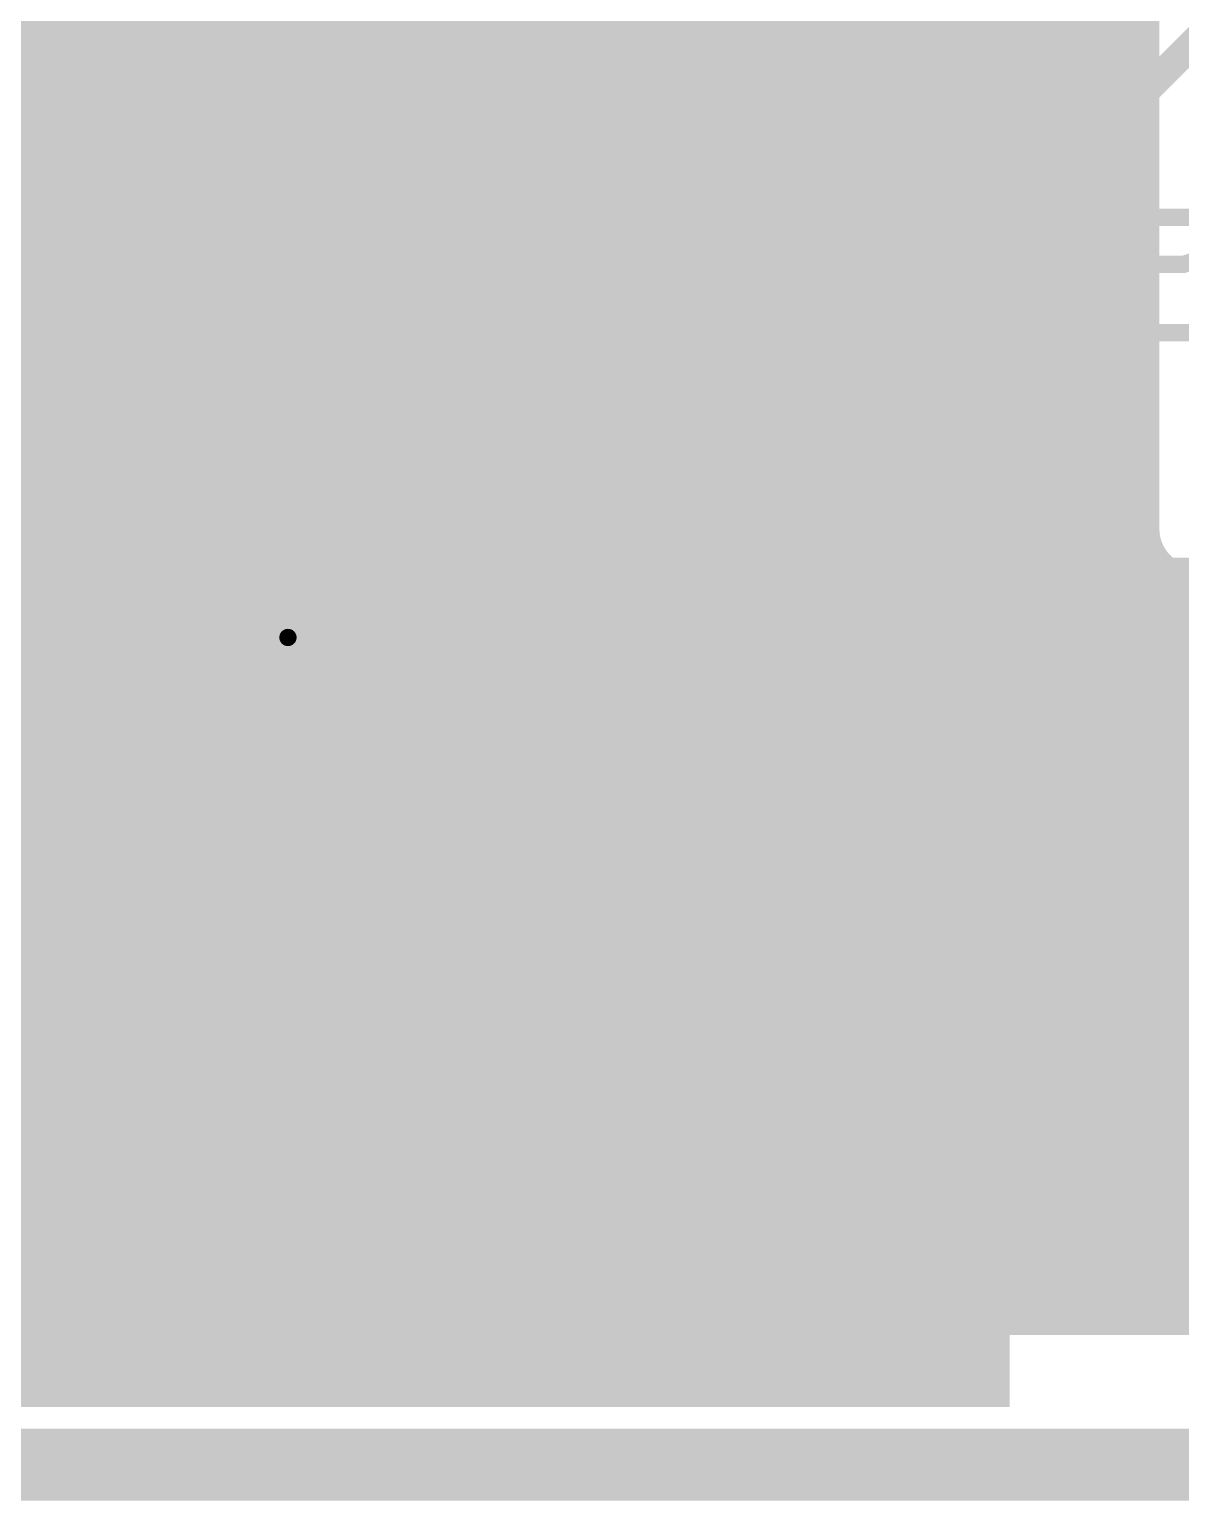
# Model space of a CAD drawing. Extents: x -5 to 112, y -62 to 71.
# Drawn here: x 10.53 to 20.68, y -5.4 to 7.58 of the extents above; entities that cross this region are included whole.
import ezdxf

# ---------------------------------------------------------------- set-up
doc = ezdxf.new("R2010")
doc.units = 0
doc.header["$MEASUREMENT"] = 0
doc.layers.get('0').update_dxf_attribs({"linetype": 'CONTINUOUS'})
for name, color, linetype in [('25-336-0_BOT', 7, 'CONTINUOUS'), ('25-336-0_DRD', 7, 'CONTINUOUS'), ('25-336-0_DRL', 2, 'CONTINUOUS'), ('25-336-0_IN1', 4, 'CONTINUOUS'), ('25-336-0_IN2', 3, 'CONTINUOUS'), ('25-336-0_SMB', 5, 'CONTINUOUS'), ('25-336-0_SMT', 10, 'CONTINUOUS'), ('25-336-0_SST', 9, 'CONTINUOUS'), ('25-336-0_TOP', 12, 'CONTINUOUS'), ('THRUHOLE_TAP', 8, 'CONTINUOUS')]:
    doc.layers.add(name, color=color, linetype=linetype)

# ---------------------------------------------------------------- blocks, each defined once
blk = doc.blocks.new('ROUND_44')
at = {"const_width": 2.49936}
blk.add_lwpolyline([(-1.24968, 0, 1), (1.24968, 0, 1)], format="xyb", close=True, dxfattribs=at)
blk = doc.blocks.new('ROUND_78')
at = {"const_width": 1.35001}
blk.add_lwpolyline([(-0.675004, 0, 1), (0.675004, 0, 1)], format="xyb", close=True, dxfattribs=at)
blk = doc.blocks.new('ROUND_66')
at = {"const_width": 0.0762}
blk.add_lwpolyline([(-0.0381, 0, 1), (0.0381, 0, 1)], format="xyb", close=True, dxfattribs=at)

msp = doc.modelspace()

# ---------------------------------------------------------------- linework, layer by layer
at = {"layer": '25-336-0_DRD'}
for points, const_width in [([(-5.08, 7.62), (-5.08, 71.12), (111.76, 71.12), (111.76, -5.08), (-5.08, -5.08), (-5.08, 7.62)], 0.635), ([(22.86, 9.525), (20.32, 6.985)], 0.254), ([(13.71346, 2.54), (13.33246, 2.159)], 0.254), ([(14.22146, 2.54), (13.71346, 2.54)], 0.254), ([(14.60246, 2.159), (14.22146, 2.54)], 0.254), ([(13.71346, 2.286), (13.71346, 2.159)], 0.254), ([(13.84046, 2.286), (13.71346, 2.286)], 0.254), ([(13.84046, 2.159), (13.84046, 2.286)], 0.254), ([(14.09446, 2.286), (14.09446, 2.159)], 0.254), ([(14.22146, 2.286), (14.09446, 2.286)], 0.254), ([(14.22146, 2.159), (14.22146, 2.286)], 0.254), ([(13.33246, 2.159), (13.33246, 1.651)], 0.254), ([(13.71346, 2.159), (13.84046, 2.159)], 0.254), ([(14.09446, 2.159), (14.22146, 2.159)], 0.254), ([(14.60246, 1.651), (14.60246, 2.159)], 0.254), ([(13.84046, 1.524), (13.58646, 1.778)], 0.254), ([(14.34846, 1.778), (14.09446, 1.524)], 0.254), ([(13.33246, 1.651), (13.71346, 1.27)], 0.254), ([(14.22146, 1.27), (14.60246, 1.651)], 0.254), ([(14.09446, 1.524), (13.84046, 1.524)], 0.254), ([(13.71346, 1.27), (14.22146, 1.27)], 0.254)]:
    msp.add_lwpolyline(points, dxfattribs=dict(at, const_width=const_width))
at = {"layer": '25-336-0_DRL', "const_width": 0.635}
msp.add_lwpolyline([(-5.08, 7.62), (-5.08, 71.12), (111.76, 71.12), (111.76, -5.08), (-5.08, -5.08), (-5.08, 7.62)], dxfattribs=at)
at = {"layer": '25-336-0_IN1', "const_width": 0.254}
for points in [[(12.7254, 15.367), (12.7254, 4.44754)], [(12.954, 15.367), (12.954, 4.5466)], [(13.1826, 15.367), (13.1826, 4.6228)], [(13.4112, 15.367), (13.4112, 4.67868)], [(13.6398, 15.367), (13.6398, 4.71424)], [(13.8684, 15.367), (13.8684, 4.73202)], [(14.097, 15.367), (14.097, 4.73202)], [(14.3256, 15.367), (14.3256, 4.7117)], [(14.5542, 15.367), (14.5542, 4.6736)], [(14.7828, 15.367), (14.7828, 4.61264)], [(15.0114, 15.367), (15.0114, 4.5339)], [(15.24, 15.367), (15.24, 4.4323)], [(15.4686, 15.367), (15.4686, 4.30276)], [(15.6972, 15.367), (15.6972, 4.14274)], [(15.9258, 15.367), (15.9258, 3.94716)], [(16.1544, 15.367), (16.1544, 3.69824)], [(16.383, 15.367), (16.383, 3.37566)], [(16.6116, 15.367), (16.6116, 2.91084)], [(16.8402, 15.367), (16.8402, -3.81)], [(17.0688, 15.367), (17.0688, -3.81)], [(17.2974, 15.367), (17.2974, -3.81)], [(17.526, 15.367), (17.526, -3.81)], [(17.7546, 15.367), (17.7546, -3.81)], [(17.9832, 15.367), (17.9832, -3.81)], [(18.2118, 15.367), (18.2118, -3.81)], [(18.4404, 15.367), (18.4404, -3.81)], [(18.669, 15.367), (18.669, -3.81)], [(18.8976, 15.367), (18.8976, -3.81)], [(19.1262, 15.367), (19.1262, -3.81)], [(19.3548, 15.367), (19.3548, -3.81)], [(19.5834, 15.367), (19.5834, -3.81)], [(19.812, 15.367), (19.812, -3.81)], [(20.0406, 15.367), (20.0406, -3.81)], [(20.2692, 15.367), (20.2692, -3.81)], [(12.4968, 15.1638), (12.4968, 4.32308)], [(12.2682, 14.9352), (12.2682, 4.16814)], [(12.0396, 14.7066), (12.0396, 3.97764)], [(11.811, 14.478), (11.811, 3.73634)], [(11.5824, 14.2494), (11.5824, 3.429)], [(11.3538, 14.0208), (11.3538, 2.98958)], [(11.1252, 13.7922), (11.1252, -3.81)], [(10.8966, 13.5636), (10.8966, -3.81)], [(20.3708, 10.414), (20.3708, 3.556)], [(10.668, 9.398), (10.668, -3.81)], [(20.3708, 7.62), (10.668, 7.62)], [(20.3708, 7.3914), (10.668, 7.3914)], [(20.3708, 7.1628), (10.668, 7.1628)], [(20.3708, 6.9342), (10.668, 6.9342)], [(20.3708, 6.7056), (10.668, 6.7056)], [(20.3708, 6.477), (10.668, 6.477)], [(20.3708, 6.2484), (10.668, 6.2484)], [(20.3708, 6.0198), (10.668, 6.0198)], [(20.3708, 5.7912), (10.668, 5.7912)], [(20.3708, 5.5626), (10.668, 5.5626)], [(20.3708, 5.334), (10.668, 5.334)], [(20.3708, 5.1054), (10.668, 5.1054)], [(20.3708, 4.8768), (10.668, 4.8768)], [(13.2715, 4.6482), (10.668, 4.6482)], [(20.3708, 4.6482), (14.66088, 4.6482)], [(12.66952, 4.4196), (10.668, 4.4196)], [(20.3708, 4.4196), (15.26286, 4.4196)], [(12.29868, 4.191), (10.668, 4.191)], [(20.3708, 4.191), (15.6337, 4.191)], [(12.02436, 3.9624), (10.668, 3.9624)], [(20.3708, 3.9624), (15.90802, 3.9624)], [(11.80592, 3.7338), (10.668, 3.7338)], [(20.3708, 3.7338), (16.12646, 3.7338)], [(20.3708, 3.556), (20.3708, 3.175)], [(11.6332, 3.5052), (10.668, 3.5052)], [(20.3708, 3.5052), (16.29918, 3.5052)], [(11.49096, 3.2766), (10.668, 3.2766)], [(20.3708, 3.2766), (16.44142, 3.2766)], [(11.37666, 3.048), (10.668, 3.048)], [(20.38858, 3.048), (16.55572, 3.048)], [(11.28776, 2.8194), (10.668, 2.8194)], [(20.54098, 2.8194), (16.64462, 2.8194)], [(20.4978, 2.8575), (20.4978, -3.81)], [(20.7264, 2.72796), (20.7264, -3.81)], [(11.22172, 2.5908), (10.668, 2.5908)], [(36.63442, 2.5908), (16.71066, 2.5908)], [(11.17346, 2.3622), (10.668, 2.3622)], [(36.58616, 2.3622), (16.75892, 2.3622)], [(11.14552, 2.1336), (10.668, 2.1336)], [(36.55822, 2.1336), (16.78686, 2.1336)], [(11.1379, 1.905), (10.668, 1.905)], [(36.5506, 1.905), (16.79702, 1.905)], [(11.14552, 1.6764), (10.668, 1.6764)], [(36.55822, 1.6764), (16.78686, 1.6764)], [(11.17346, 1.4478), (10.668, 1.4478)], [(36.58616, 1.4478), (16.75892, 1.4478)], [(11.22172, 1.2192), (10.668, 1.2192)], [(36.63442, 1.2192), (16.71066, 1.2192)], [(11.28776, 0.9906), (10.668, 0.9906)], [(36.70046, 0.9906), (16.64462, 0.9906)], [(11.3538, 0.81788), (11.3538, -3.81)], [(16.6116, 0.89916), (16.6116, -3.81)], [(11.37666, 0.762), (10.668, 0.762)], [(36.78936, 0.762), (16.55572, 0.762)], [(11.49096, 0.5334), (10.668, 0.5334)], [(36.90366, 0.5334), (16.44142, 0.5334)], [(16.383, 0.4318), (16.383, -3.81)], [(11.6332, 0.3048), (10.668, 0.3048)], [(11.5824, 0.381), (11.5824, -3.81)], [(37.0459, 0.3048), (16.29918, 0.3048)], [(11.80592, 0.0762), (10.668, 0.0762)], [(11.811, 0.07112), (11.811, -3.81)], [(37.21862, 0.0762), (16.12646, 0.0762)], [(16.1544, 0.10922), (16.1544, -3.81)], [(12.02436, -0.1524), (10.668, -0.1524)], [(12.0396, -0.16764), (12.0396, -3.81)], [(37.43706, -0.1524), (15.90802, -0.1524)], [(15.9258, -0.13716), (15.9258, -3.81)], [(12.29868, -0.381), (10.668, -0.381)], [(12.2682, -0.35814), (12.2682, -3.81)], [(37.71138, -0.381), (15.6337, -0.381)], [(15.6972, -0.33274), (15.6972, -3.81)], [(12.4968, -0.51308), (12.4968, -3.81)], [(15.4686, -0.49276), (15.4686, -3.81)], [(12.66952, -0.6096), (10.668, -0.6096)], [(12.7254, -0.63754), (12.7254, -3.81)], [(15.24, -0.6223), (15.24, -3.81)], [(38.08222, -0.6096), (15.26286, -0.6096)], [(12.954, -0.7366), (12.954, -3.81)], [(15.0114, -0.7239), (15.0114, -3.81)], [(13.2715, -0.8382), (10.668, -0.8382)], [(13.1826, -0.8128), (13.1826, -3.81)], [(13.4112, -0.86868), (13.4112, -3.81)], [(13.6398, -0.90424), (13.6398, -3.81)], [(14.3256, -0.9017), (14.3256, -3.81)], [(14.5542, -0.8636), (14.5542, -3.81)], [(38.6842, -0.8382), (14.66088, -0.8382)], [(14.7828, -0.80264), (14.7828, -3.81)], [(13.8684, -0.92202), (13.8684, -3.81)], [(14.097, -0.92202), (14.097, -3.81)], [(46.5201, -1.0668), (10.668, -1.0668)], [(56.44642, -1.2954), (10.668, -1.2954)], [(56.14416, -1.524), (10.668, -1.524)], [(55.9562, -1.7526), (10.668, -1.7526)], [(55.83428, -1.9812), (10.668, -1.9812)], [(55.75808, -2.2098), (10.668, -2.2098)], [(55.72252, -2.4384), (10.668, -2.4384)], [(55.72506, -2.667), (10.668, -2.667)], [(55.7657, -2.8956), (10.668, -2.8956)], [(55.84444, -3.1242), (10.668, -3.1242)], [(55.97398, -3.3528), (10.668, -3.3528)], [(56.16956, -3.5814), (10.668, -3.5814)], [(56.49214, -3.81), (10.668, -3.81)]]:
    msp.add_lwpolyline(points, dxfattribs=at)
for points in [[(13.96746, 4.73456, 0.4142136), (11.1379, 1.905)], [(16.79702, 1.905, 0.4142136), (13.96746, 4.73456)], [(20.3708, 3.175, 0.4142136), (20.828, 2.7178)], [(11.1379, 1.905, 0.4142136), (13.96746, -0.92456)], [(13.96746, -0.92456, 0.4142136), (16.79702, 1.905)]]:
    msp.add_lwpolyline(points, format="xyb", dxfattribs=at)
at = {"layer": '25-336-0_IN2', "const_width": 0.254}
for points in [[(12.7254, 15.367), (12.7254, 4.44754)], [(12.954, 15.367), (12.954, 4.5466)], [(13.1826, 15.367), (13.1826, 4.6228)], [(13.4112, 15.367), (13.4112, 4.67868)], [(13.6398, 15.367), (13.6398, 4.71424)], [(13.8684, 15.367), (13.8684, 4.73202)], [(14.097, 15.367), (14.097, 4.73202)], [(14.3256, 15.367), (14.3256, 4.7117)], [(14.5542, 15.367), (14.5542, 4.6736)], [(14.7828, 15.367), (14.7828, 4.61264)], [(15.0114, 15.367), (15.0114, 4.5339)], [(15.24, 15.367), (15.24, 4.4323)], [(15.4686, 15.367), (15.4686, 4.30276)], [(15.6972, 15.367), (15.6972, 4.14274)], [(15.9258, 15.367), (15.9258, 3.94716)], [(16.1544, 15.367), (16.1544, 3.69824)], [(16.383, 15.367), (16.383, 3.37566)], [(16.6116, 15.367), (16.6116, 2.91084)], [(16.8402, 15.367), (16.8402, -3.81)], [(17.0688, 15.367), (17.0688, -3.81)], [(17.2974, 15.367), (17.2974, -3.81)], [(17.526, 15.367), (17.526, -3.81)], [(17.7546, 15.367), (17.7546, -3.81)], [(17.9832, 15.367), (17.9832, -3.81)], [(18.2118, 15.367), (18.2118, -3.81)], [(18.4404, 15.367), (18.4404, -3.81)], [(18.669, 15.367), (18.669, -3.81)], [(18.8976, 15.367), (18.8976, -3.81)], [(19.1262, 15.367), (19.1262, -3.81)], [(19.3548, 15.367), (19.3548, -3.81)], [(19.5834, 15.367), (19.5834, -3.81)], [(19.812, 15.367), (19.812, -3.81)], [(20.0406, 15.367), (20.0406, -3.81)], [(20.2692, 15.367), (20.2692, -3.81)], [(12.4968, 15.1638), (12.4968, 4.32308)], [(12.2682, 14.9352), (12.2682, 4.16814)], [(12.0396, 14.7066), (12.0396, 3.97764)], [(11.811, 14.478), (11.811, 3.73634)], [(11.5824, 14.2494), (11.5824, 3.429)], [(11.3538, 14.0208), (11.3538, 2.98958)], [(11.1252, 13.7922), (11.1252, -3.81)], [(10.8966, 13.5636), (10.8966, -3.81)], [(20.3708, 10.541), (20.3708, 3.556)], [(10.668, 9.144), (10.668, -3.81)], [(20.3708, 7.62), (10.668, 7.62)], [(20.3708, 7.3914), (10.668, 7.3914)], [(20.3708, 7.1628), (10.668, 7.1628)], [(20.3708, 6.9342), (10.668, 6.9342)], [(20.3708, 6.7056), (10.668, 6.7056)], [(20.3708, 6.477), (10.668, 6.477)], [(20.3708, 6.2484), (10.668, 6.2484)], [(20.3708, 6.0198), (10.668, 6.0198)], [(20.3708, 5.7912), (10.668, 5.7912)], [(20.3708, 5.5626), (10.668, 5.5626)], [(20.3708, 5.334), (10.668, 5.334)], [(20.3708, 5.1054), (10.668, 5.1054)], [(20.3708, 4.8768), (10.668, 4.8768)], [(13.2715, 4.6482), (10.668, 4.6482)], [(20.3708, 4.6482), (14.66088, 4.6482)], [(12.66952, 4.4196), (10.668, 4.4196)], [(20.3708, 4.4196), (15.26286, 4.4196)], [(12.29868, 4.191), (10.668, 4.191)], [(20.3708, 4.191), (15.6337, 4.191)], [(12.02436, 3.9624), (10.668, 3.9624)], [(20.3708, 3.9624), (15.90802, 3.9624)], [(11.80592, 3.7338), (10.668, 3.7338)], [(20.3708, 3.7338), (16.12646, 3.7338)], [(20.3708, 3.556), (20.3708, 3.175)], [(11.6332, 3.5052), (10.668, 3.5052)], [(20.3708, 3.5052), (16.29918, 3.5052)], [(11.49096, 3.2766), (10.668, 3.2766)], [(20.3708, 3.2766), (16.44142, 3.2766)], [(11.37666, 3.048), (10.668, 3.048)], [(20.38858, 3.048), (16.55572, 3.048)], [(11.28776, 2.8194), (10.668, 2.8194)], [(20.54098, 2.8194), (16.64462, 2.8194)], [(20.4978, 2.8575), (20.4978, -3.81)], [(20.7264, 2.72796), (20.7264, -3.81)], [(11.22172, 2.5908), (10.668, 2.5908)], [(36.63442, 2.5908), (16.71066, 2.5908)], [(11.17346, 2.3622), (10.668, 2.3622)], [(36.58616, 2.3622), (16.75892, 2.3622)], [(11.14552, 2.1336), (10.668, 2.1336)], [(36.55822, 2.1336), (16.78686, 2.1336)], [(11.1379, 1.905), (10.668, 1.905)], [(36.5506, 1.905), (16.79702, 1.905)], [(11.14552, 1.6764), (10.668, 1.6764)], [(36.55822, 1.6764), (16.78686, 1.6764)], [(11.17346, 1.4478), (10.668, 1.4478)], [(36.58616, 1.4478), (16.75892, 1.4478)], [(11.22172, 1.2192), (10.668, 1.2192)], [(36.63442, 1.2192), (16.71066, 1.2192)], [(11.28776, 0.9906), (10.668, 0.9906)], [(36.70046, 0.9906), (16.64462, 0.9906)], [(11.3538, 0.81788), (11.3538, -3.81)], [(16.6116, 0.89916), (16.6116, -3.81)], [(11.37666, 0.762), (10.668, 0.762)], [(36.78936, 0.762), (16.55572, 0.762)], [(11.49096, 0.5334), (10.668, 0.5334)], [(36.90366, 0.5334), (16.44142, 0.5334)], [(16.383, 0.4318), (16.383, -3.81)], [(11.6332, 0.3048), (10.668, 0.3048)], [(11.5824, 0.381), (11.5824, -3.81)], [(37.0459, 0.3048), (16.29918, 0.3048)], [(11.80592, 0.0762), (10.668, 0.0762)], [(11.811, 0.07112), (11.811, -3.81)], [(37.21862, 0.0762), (16.12646, 0.0762)], [(16.1544, 0.10922), (16.1544, -3.81)], [(12.02436, -0.1524), (10.668, -0.1524)], [(12.0396, -0.16764), (12.0396, -3.81)], [(37.43706, -0.1524), (15.90802, -0.1524)], [(15.9258, -0.13716), (15.9258, -3.81)], [(12.29868, -0.381), (10.668, -0.381)], [(12.2682, -0.35814), (12.2682, -3.81)], [(37.71138, -0.381), (15.6337, -0.381)], [(15.6972, -0.33274), (15.6972, -3.81)], [(12.4968, -0.51308), (12.4968, -3.81)], [(15.4686, -0.49276), (15.4686, -3.81)], [(12.66952, -0.6096), (10.668, -0.6096)], [(12.7254, -0.63754), (12.7254, -3.81)], [(15.24, -0.6223), (15.24, -3.81)], [(38.08222, -0.6096), (15.26286, -0.6096)], [(12.954, -0.7366), (12.954, -3.81)], [(15.0114, -0.7239), (15.0114, -3.81)], [(13.2715, -0.8382), (10.668, -0.8382)], [(13.1826, -0.8128), (13.1826, -3.81)], [(13.4112, -0.86868), (13.4112, -3.81)], [(13.6398, -0.90424), (13.6398, -3.81)], [(14.3256, -0.9017), (14.3256, -3.81)], [(14.5542, -0.8636), (14.5542, -3.81)], [(38.6842, -0.8382), (14.66088, -0.8382)], [(14.7828, -0.80264), (14.7828, -3.81)], [(13.8684, -0.92202), (13.8684, -3.81)], [(14.097, -0.92202), (14.097, -3.81)], [(46.5201, -1.0668), (10.668, -1.0668)], [(56.44642, -1.2954), (10.668, -1.2954)], [(56.14416, -1.524), (10.668, -1.524)], [(55.9562, -1.7526), (10.668, -1.7526)], [(55.83428, -1.9812), (10.668, -1.9812)], [(55.75808, -2.2098), (10.668, -2.2098)], [(55.72252, -2.4384), (10.668, -2.4384)], [(55.72506, -2.667), (10.668, -2.667)], [(55.7657, -2.8956), (10.668, -2.8956)], [(55.84444, -3.1242), (10.668, -3.1242)], [(55.97398, -3.3528), (10.668, -3.3528)], [(56.16956, -3.5814), (10.668, -3.5814)], [(56.49214, -3.81), (10.668, -3.81)]]:
    msp.add_lwpolyline(points, dxfattribs=at)
for points in [[(13.96746, 4.73456, 0.4142136), (11.1379, 1.905)], [(16.79702, 1.905, 0.4142136), (13.96746, 4.73456)], [(20.3708, 3.175, 0.4142136), (20.828, 2.7178)], [(11.1379, 1.905, 0.4142136), (13.96746, -0.92456)], [(13.96746, -0.92456, 0.4142136), (16.79702, 1.905)]]:
    msp.add_lwpolyline(points, format="xyb", dxfattribs=at)
at = {"layer": '25-336-0_SST', "const_width": 0.1524}
for points in [[(10.07364, 8.1026), (12.7381, 6.08076)], [(14.38402, 7.9375), (15.75816, 4.28752)], [(13.54074, 6.47954), (13.41628, 7.7597)], [(17.21104, 4.55422), (17.42948, 7.7597)], [(18.43024, 7.7597), (18.72996, 2.69494), (34.61004, 2.69494), (34.90976, 7.7597)], [(11.77036, 5.3594), (9.4488, 7.33298)], [(20.03806, 5.9817), (20.03806, 5.6261), (20.37588, 5.50926), (20.7137, 5.50926), (21.05406, 5.6261), (21.05406, 5.9817)], [(20.03806, 5.92328), (21.05406, 5.92328)], [(9.92378, 5.14096), (11.25982, 4.50596)], [(20.03806, 4.7879), (20.03806, 5.02666)], [(20.03806, 4.90728), (21.05406, 4.90728), (20.88388, 5.02666)], [(12.80922, 2.21742), (9.4488, 4.26212)], [(9.4488, -0.44196), (12.80668, 1.6002), (12.80922, 1.60274)], [(34.90976, -3.93954), (34.61004, 1.12522), (18.72996, 1.12522), (18.43024, -3.93954)], [(15.75816, -0.46736), (14.38402, -4.1148)], [(11.25982, -0.68326), (9.92378, -1.3208)], [(17.42948, -3.93954), (17.21104, -0.73152)], [(9.4488, -3.51282), (11.77036, -1.53924)], [(12.7381, -2.25806), (10.07364, -4.28244)], [(13.41628, -3.93954), (13.54074, -2.65684)]]:
    msp.add_lwpolyline(points, dxfattribs=at)
for points in [[(13.04036, 5.97916, 0.4142136), (13.54074, 6.47954)], [(12.7381, 6.08076, 0.1635804), (13.04036, 5.97915)], [(11.9761, 4.95554, 0.2395575), (11.77063, 5.35978)], [(11.47572, 4.4577, 0.4142136), (11.97356, 4.95554)], [(11.25982, 4.50596, 0.1123956), (11.47572, 4.45681)], [(16.4592, 3.80238, 0.4142136), (17.21104, 4.55422)], [(15.75816, 4.28752, 0.3113295), (16.4592, 3.80492)], [(13.95984, 3.10388, 0.337696), (12.80414, 2.2225)], [(15.16126, 1.905, 0.4142136), (13.95984, 3.10642)], [(13.95984, 2.921, 0.4142136), (12.94384, 1.905)], [(14.97838, 1.905, 0.4142136), (13.95984, 2.92354)], [(12.80414, 2.2225, 0.0671283), (12.76132, 1.905)], [(12.80922, 2.21742, 0.0647982), (12.76922, 1.91008)], [(12.76096, 1.905, 0.0649346), (12.80106, 1.59752)], [(12.76858, 1.91008, 0.0647985), (12.8086, 1.60257)], [(12.94384, 1.905, 0.4142136), (13.95984, 0.889)], [(13.95984, 0.70358, 0.4142136), (15.16126, 1.905)], [(13.95984, 0.889, 0.4142136), (14.97584, 1.905)], [(12.8016, 1.59766, 0.3401306), (13.95984, 0.70612)], [(16.4592, 0.01778, 0.312199), (15.75816, -0.46736)], [(17.21104, -0.73152, 0.4142136), (16.4592, 0.02032)], [(11.47572, -0.635, 0.1118405), (11.2601, -0.68384)], [(11.9761, -1.13538, 0.4142136), (11.47572, -0.635)], [(11.77036, -1.53924, 0.2395574), (11.97563, -1.13538)], [(13.04036, -2.15646, 0.1635808), (12.7381, -2.25806)], [(13.54074, -2.65684, 0.4142136), (13.04036, -2.15646)], [(13.41628, -3.93954, 0.4142136), (13.91412, -4.43738)], [(17.42948, -3.93954, 0.4142136), (17.92986, -4.43992)], [(17.92986, -4.43992, 0.4142136), (18.43024, -3.93954)], [(13.91412, -4.43992, 0.3131222), (14.38402, -4.1148)]]:
    msp.add_lwpolyline(points, format="xyb", dxfattribs=at)
at = {"layer": '25-336-0_TOP', "const_width": 0.254}
for points in [[(10.5918, 8.255), (10.5918, -4.445)], [(10.8204, 8.255), (10.8204, -4.445)], [(11.049, 8.255), (11.049, -4.445)], [(11.2776, 8.255), (11.2776, -4.445)], [(11.5062, 8.255), (11.5062, -4.445)], [(11.7348, 8.255), (11.7348, -4.445)], [(11.9634, 8.255), (11.9634, -4.445)], [(12.192, 8.255), (12.192, -4.445)], [(12.4206, 8.255), (12.4206, -4.445)], [(12.6492, 8.255), (12.6492, -4.445)], [(12.8778, 8.255), (12.8778, -4.445)], [(13.1064, 8.255), (13.1064, -4.445)], [(13.335, 8.255), (13.335, -4.445)], [(13.5636, 8.255), (13.5636, -4.445)], [(13.7922, 8.255), (13.7922, -4.445)], [(14.0208, 8.255), (14.0208, -4.445)], [(14.2494, 8.255), (14.2494, -4.445)], [(14.478, 8.255), (14.478, -4.445)], [(14.7066, 8.255), (14.7066, -4.445)], [(14.9352, 8.255), (14.9352, -4.445)], [(15.1638, 8.255), (15.1638, -4.445)], [(15.3924, 8.255), (15.3924, -4.445)], [(15.621, 8.255), (15.621, -4.445)], [(15.8496, 8.255), (15.8496, -4.445)], [(16.0782, 8.255), (16.0782, -4.445)], [(16.3068, 8.255), (16.3068, -4.445)], [(16.5354, 8.255), (16.5354, -4.445)], [(16.764, 8.255), (16.764, -4.445)], [(16.9926, 8.255), (16.9926, -4.445)], [(17.2212, 8.255), (17.2212, -4.445)], [(17.4498, 8.255), (17.4498, -4.445)], [(17.6784, 8.255), (17.6784, -4.445)], [(17.907, 8.255), (17.907, -4.445)], [(18.1356, 8.255), (18.1356, -4.445)], [(18.3642, 8.255), (18.3642, -4.445)], [(18.5928, 8.255), (18.5928, -4.445)], [(18.8214, 8.255), (18.8214, -4.445)], [(19.05, 8.255), (19.05, 2.794)], [(19.05, 7.5438), (8.89, 7.5438)], [(19.05, 7.3152), (8.89, 7.3152)], [(19.05, 7.0866), (8.89, 7.0866)], [(19.05, 6.858), (8.89, 6.858)], [(19.05, 6.6294), (8.89, 6.6294)], [(19.05, 6.4008), (8.89, 6.4008)], [(19.05, 6.1722), (8.89, 6.1722)], [(19.05, 5.9436), (8.89, 5.9436)], [(19.05, 5.715), (8.89, 5.715)], [(19.05, 5.4864), (8.89, 5.4864)], [(19.05, 5.2578), (8.89, 5.2578)], [(19.05, 5.0292), (8.89, 5.0292)], [(19.05, 4.8006), (8.89, 4.8006)], [(19.05, 4.572), (8.89, 4.572)], [(19.05, 4.3434), (8.89, 4.3434)], [(19.05, 4.1148), (8.89, 4.1148)], [(19.05, 3.8862), (8.89, 3.8862)], [(19.05, 3.6576), (8.89, 3.6576)], [(19.05, 3.429), (8.89, 3.429)], [(19.05, 3.2004), (8.89, 3.2004)], [(19.05, 2.9718), (8.89, 2.9718)], [(44.45, 2.7432), (8.89, 2.7432)], [(34.29, 2.794), (19.05, 2.794)], [(19.05, 2.794), (19.05, 1.143)], [(19.2786, 2.794), (19.2786, 1.143)], [(19.5072, 2.794), (19.5072, 1.143)], [(19.7358, 2.794), (19.7358, 1.143)], [(19.9644, 2.794), (19.9644, 1.143)], [(20.193, 2.794), (20.193, 1.143)], [(20.4216, 2.794), (20.4216, 1.143)], [(20.6502, 2.794), (20.6502, 1.143)], [(44.45, 2.5146), (8.89, 2.5146)], [(44.45, 2.286), (8.89, 2.286)], [(44.45, 2.0574), (8.89, 2.0574)], [(44.45, 1.8288), (8.89, 1.8288)], [(44.45, 1.6002), (8.89, 1.6002)], [(44.45, 1.3716), (8.89, 1.3716)], [(34.29, 1.143), (19.05, 1.143), (19.05, -4.445), (8.89, -4.445)], [(19.05, 1.143), (8.89, 1.143)], [(19.05, 0.9144), (8.89, 0.9144)], [(19.05, 0.6858), (8.89, 0.6858)], [(19.05, 0.4572), (8.89, 0.4572)], [(19.05, 0.2286), (8.89, 0.2286)], [(19.05, 0), (8.89, 0)], [(19.05, -0.2286), (8.89, -0.2286)], [(19.05, -0.4572), (8.89, -0.4572)], [(19.05, -0.6858), (8.89, -0.6858)], [(19.05, -0.9144), (8.89, -0.9144)], [(19.05, -1.143), (8.89, -1.143)], [(19.05, -1.3716), (8.89, -1.3716)], [(19.05, -1.6002), (8.89, -1.6002)], [(19.05, -1.8288), (8.89, -1.8288)], [(19.05, -2.0574), (8.89, -2.0574)], [(19.05, -2.286), (8.89, -2.286)], [(19.05, -2.5146), (8.89, -2.5146)], [(19.05, -2.7432), (8.89, -2.7432)], [(19.05, -2.9718), (8.89, -2.9718)], [(19.05, -3.2004), (8.89, -3.2004)], [(19.05, -3.429), (8.89, -3.429)], [(19.05, -3.6576), (8.89, -3.6576)], [(19.05, -3.8862), (8.89, -3.8862)], [(19.05, -4.1148), (8.89, -4.1148)], [(19.05, -4.3434), (8.89, -4.3434)]]:
    msp.add_lwpolyline(points, dxfattribs=at)

# ---------------------------------------------------------------- block references
at = {"layer": '25-336-0_BOT'}
msp.add_blockref('ROUND_44', (13.96746, 1.905), dxfattribs=at)
at = {"layer": '25-336-0_DRL'}
msp.add_blockref('ROUND_78', (13.96746, 1.905), dxfattribs=at)
at = {"layer": '25-336-0_IN1'}
msp.add_blockref('ROUND_44', (13.96746, 1.905), dxfattribs=at)
at = {"layer": '25-336-0_IN2'}
msp.add_blockref('ROUND_44', (13.96746, 1.905), dxfattribs=at)
at = {"layer": '25-336-0_SMB'}
msp.add_blockref('ROUND_44', (13.96746, 1.905), dxfattribs=at)
at = {"layer": '25-336-0_SMT'}
msp.add_blockref('ROUND_44', (13.96746, 1.905), dxfattribs=at)
at = {"layer": '25-336-0_SST'}
msp.add_blockref('ROUND_66', (12.80922, 2.21742), dxfattribs=at)
at = {"layer": '25-336-0_TOP'}
msp.add_blockref('ROUND_44', (13.96746, 1.905), dxfattribs=at)
at = {"layer": 'THRUHOLE_TAP'}
msp.add_blockref('ROUND_78', (13.96746, 1.905), dxfattribs=at)

doc.saveas('drawing.dxf')
